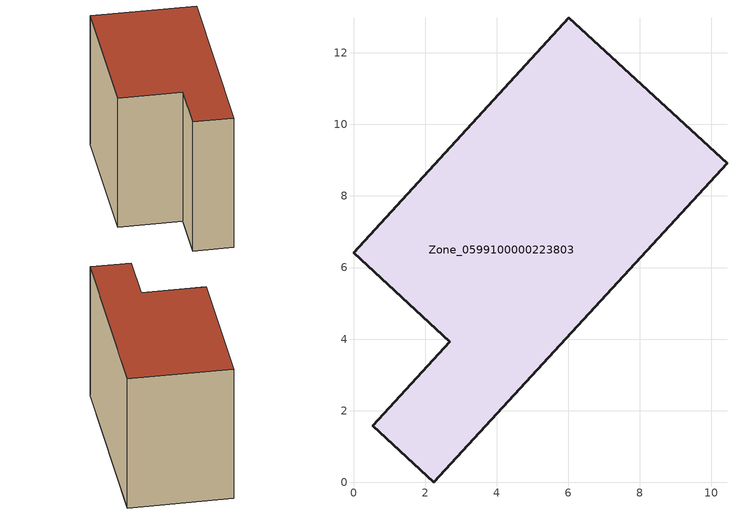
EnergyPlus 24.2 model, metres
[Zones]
Zone_0599100000223803
 floor ground (C_G): 0.54,1.58 2.69,3.93 0,6.41 6.02,12.98 10.43,8.92 2.25,0 z0
 wall outside (C_F): 2.69,3.93 0.54,1.58 2.25,0 10.43,8.92 6.02,12.98 0,6.41 2.69,3.93 z0:8.39
 roof outside (C_R): 6.02,12.98 0,6.41 2.69,3.93 0.54,1.58 2.25,0 10.43,8.92 z8.39
[BUILDING]
Pand.0599100000223803: North Axis=0; Terrain=City; Loads Convergence Tolerance Value=0.04; Temperature Convergence Tolerance Value=0.4; Solar Distribution=FullExterior; Maximum Number of Warmup Days=25; Minimum Number of Warmup Days=1
[Site:Location]
Rotterdam.The.Hague.AP_ZH_NLD Design_Conditions: Latitude=51.96; Longitude=4.45; Time Zone=1; Elevation=-4.5
[SITE:GROUNDTEMPERATURE:BUILDINGSURFACE]
18, 18, 18, 18, 18, 18, 18, 18, 18, 18, 18, 18
[MATERIAL] Thermal Absorptance=0.9; Solar Absorptance=0.7; Visible Absorptance=0.7
Name | Roughness | Thickness | Conductivity | Density | Specific Heat
G.TI.1975-1991 | MediumSmooth | 0.15 | 0.288461 | 540 | 1210
F.TI.1975-1991 | Rough | 0.3 | 0.230769 | 1920 | 840
R.TI.1975-1991 | MediumRough | 0.2 | 0.153846 | 1500 | 1000
[CONSTRUCTION]
C_G: G.TI.1975-1991
C_F: F.TI.1975-1991
C_R: R.TI.1975-1991
[ZONE]
Zone_0599100000223803: Type=1; Multiplier=1; Ceiling Height=Autocalculate; Volume=Autocalculate; Floor Area=autocalculate; Part of Total Floor Area=Yes
[ZONEINFILTRATION:DESIGNFLOWRATE]
Infil_Zone_0599100000223803: Zone or ZoneList or Space or SpaceList=Zone_0599100000223803; Schedule=AlwaysOn; Design Flow Rate Calculation Method=Flow/Area; Flow Rate per Floor Area=0.003; Constant Term Coefficient=1; Temperature Term Coefficient=0; Velocity Term Coefficient=0; Velocity Squared Term Coefficient=0
[HVACTEMPLATE:ZONE:IDEALLOADSAIRSYSTEM]
Zone_0599100000223803: Maximum Heating Supply Air Temperature=50; Minimum Cooling Supply Air Temperature=13; Maximum Heating Supply Air Humidity Ratio=0.0156; Minimum Cooling Supply Air Humidity Ratio=0.0077; Heating Limit=NoLimit; Cooling Limit=NoLimit; Dehumidification Control Type=ConstantSensibleHeatRatio; Cooling Sensible Heat Ratio=0.7; Dehumidification Setpoint=60; Humidification Control Type=None; Humidification Setpoint=30; Outdoor Air Method=None; Outdoor Air Flow Rate per Person=0.00944; Outdoor Air Flow Rate per Zone Floor Area=0; Outdoor Air Flow Rate per Zone=0; Demand Controlled Ventilation Type=None; Outdoor Air Economizer Type=NoEconomizer; Heat Recovery Type=None; Sensible Heat Recovery Effectiveness=0.7; Latent Heat Recovery Effectiveness=0.65
[ZONECONTROL:THERMOSTAT]
ThermostatControl_Zone_0599100000223803: Zone or ZoneList=Zone_0599100000223803; Control Type Schedule=DualSetpointControlType; Control 1=Thermostat_Zone_0599100000223803; Temperature Difference Between Cutout And Setpoint=0
[THERMOSTATSETPOINT:DUALSETPOINT]
Thermostat_Zone_0599100000223803: Heating Setpoint Temperature Schedule=HeatingSetpoint_Zone_0599100000223803; Cooling Setpoint Temperature Schedule=CoolingSetpoint_Zone_0599100000223803
[SCHEDULE:COMPACT]
HeatingSetpoint_Zone_0599100000223803: Through: 12/31, For: AllDays, Until: 24:00, 21
CoolingSetpoint_Zone_0599100000223803: Through: 12/31, For: AllDays, Until: 24:00, 24
DualSetpointControlType: Through: 12/31, For: AllDays, Until: 24:00, 4
AlwaysOn: Through: 12/31, For: AllDays, Until: 24:00, 1
